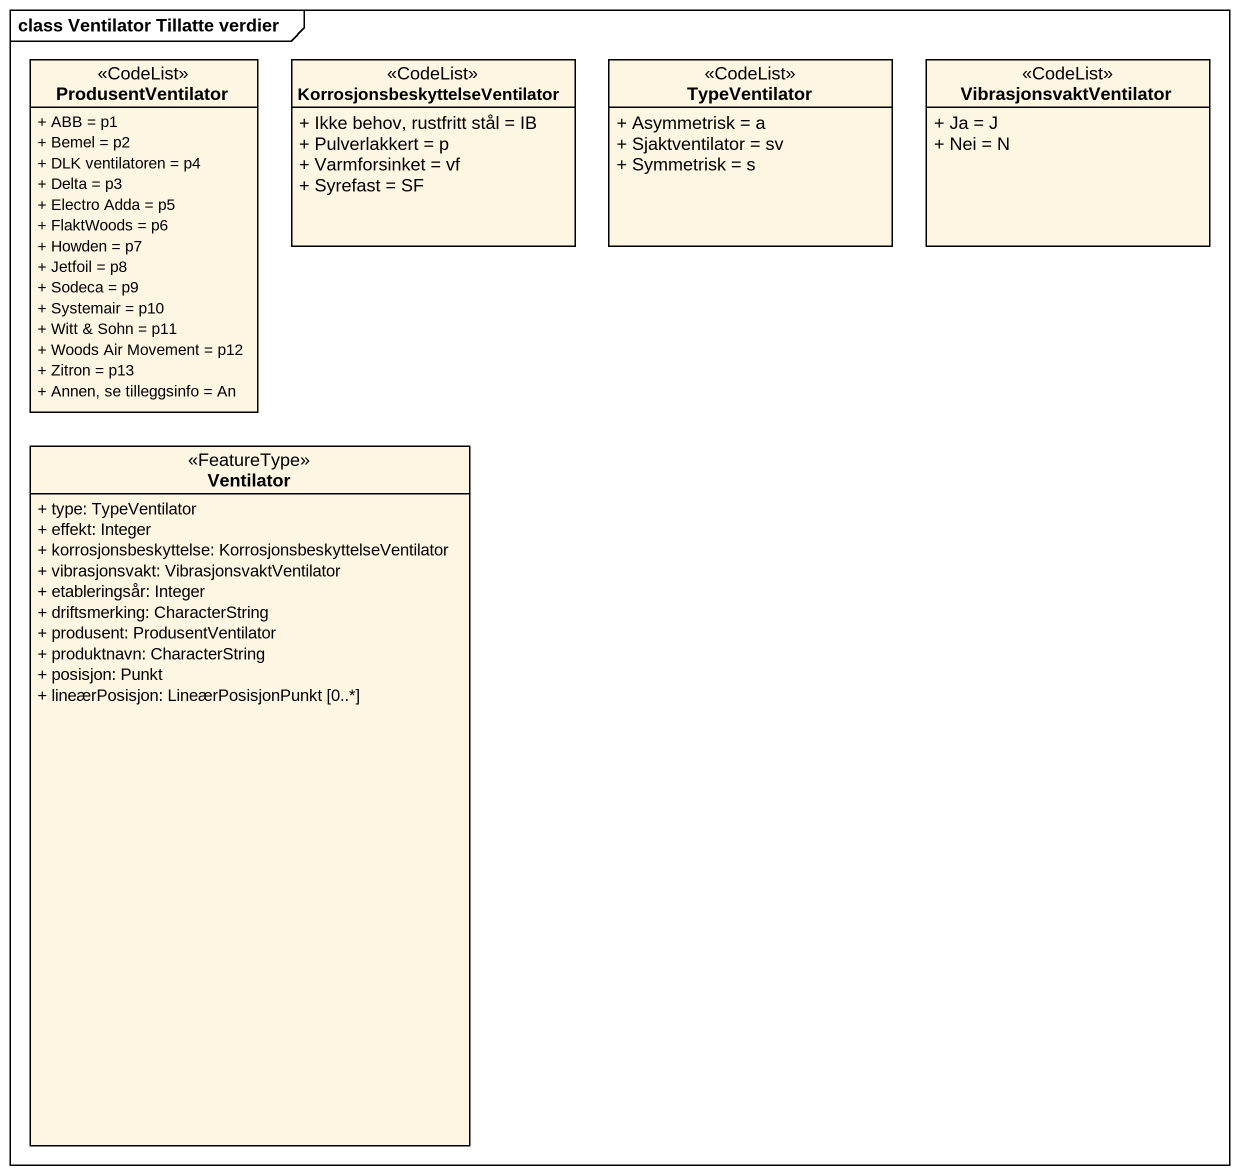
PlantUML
@startuml
mainframe class Ventilator Tillatte verdier
hide circle
hide empty members
skinparam classAttributeIconSize 0
class ProdusentVentilator <<CodeList>> {
  + ABB = p1
  + Bemel = p2
  + DLK ventilatoren = p4
  + Delta = p3
  + Electro Adda = p5
  + FlaktWoods = p6
  + Howden = p7
  + Jetfoil = p8
  + Sodeca = p9
  + Systemair = p10
  + Witt & Sohn = p11
  + Woods Air Movement = p12
  + Zitron = p13
  + Annen, se tilleggsinfo = An
}
class "KorrosjonsbeskyttelseVentilator" as KorrosjonsbeskyttelseVentila <<CodeList>> {
  + Ikke behov, rustfritt stål = IB
  + Pulverlakkert = p
  + Varmforsinket = vf
  + Syrefast = SF
}
class TypeVentilator <<CodeList>> {
  + Asymmetrisk = a
  + Sjaktventilator = sv
  + Symmetrisk = s
}
class VibrasjonsvaktVentilator <<CodeList>> {
  + Ja = J
  + Nei = N
}
class Ventilator <<FeatureType>> {
  + type: TypeVentilator
  + effekt: Integer
  + korrosjonsbeskyttelse: KorrosjonsbeskyttelseVentilator
  + vibrasjonsvakt: VibrasjonsvaktVentilator
  + etableringsår: Integer
  + driftsmerking: CharacterString
  + produsent: ProdusentVentilator
  + produktnavn: CharacterString
  + posisjon: Punkt
  + lineærPosisjon: LineærPosisjonPunkt [0..*]
}
@enduml
